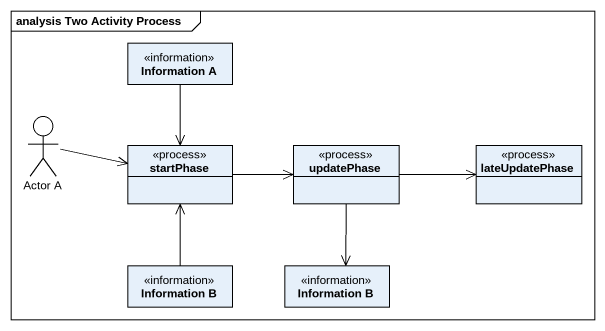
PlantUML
@startuml
mainframe analysis Two Activity Process
allowmixing
hide circle
hide empty members
class "Information A" as Information_A <<information>>
actor "Actor A" as Actor_A
class startPhase <<process>>
class updatePhase <<process>>
class lateUpdatePhase <<process>>
class "Information B" as Information_B <<information>>
class "Information B" as Information_B_2 <<information>>
Information_A --> startPhase
Actor_A -right-> startPhase
startPhase -right-> updatePhase
updatePhase -right-> lateUpdatePhase
updatePhase --> Information_B_2
Information_B -up-> startPhase
@enduml
